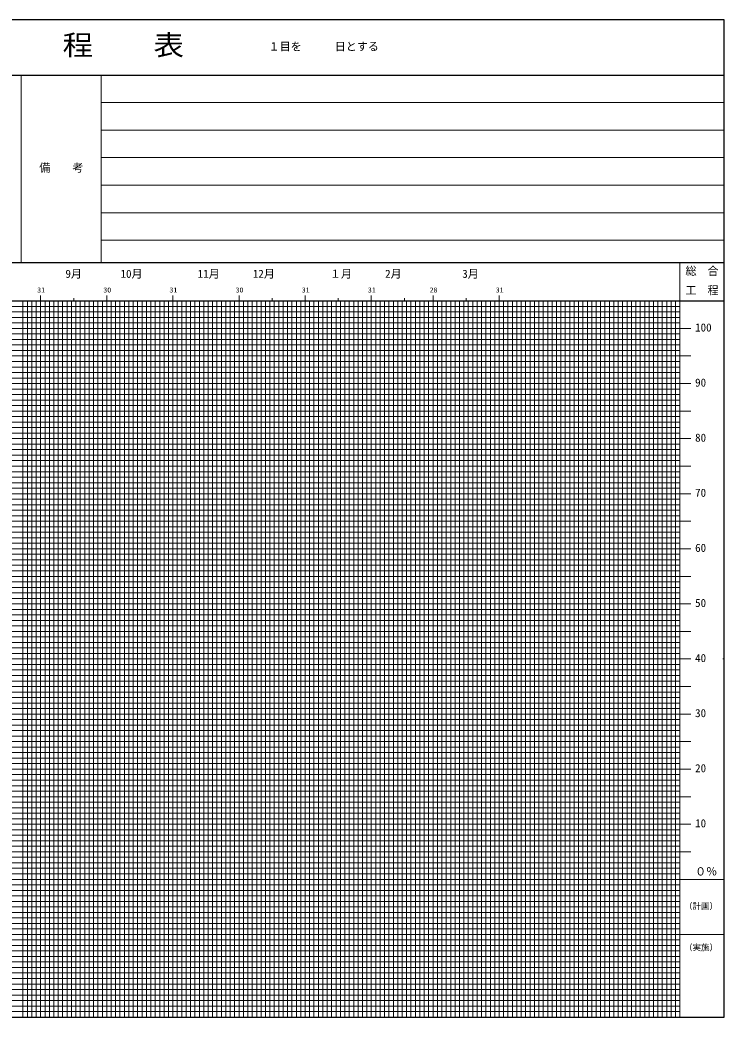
# Model space of a CAD drawing. Units: millimetres on the paper. Extents: x -193 to 343, y -246 to 116.
# Drawn here: x 87.7 to 343.2, y -246.4 to 115.6 of the extents above; entities that cross this region are included whole.
import ezdxf
from ezdxf.enums import TextEntityAlignment as Align

# ---------------------------------------------------------------- set-up
doc = ezdxf.new("R2010")
doc.units = ezdxf.units.MM
for name, color, linetype, lineweight in [('0-0_補助線', 1, 'Continuous', 20), ('0-1_表・罫線', 3, 'Continuous', 20), ('0-2_グラフ罫線', 2, 'Continuous', 9)]:
    doc.layers.add(name, color=color, linetype=linetype, lineweight=lineweight)
doc.layers.add('0-3_表文字', color=1, linetype='Continuous')
doc.layers.add('0-4_工程文字', color=1, linetype='Continuous')
doc.styles.add('ＭＳ ゴシック', font='')
doc.styles.get('ＭＳ ゴシック').set_extended_font_data('MS Gothic')

msp = doc.modelspace()

# ---------------------------------------------------------------- linework, layer by layer
at = {"layer": '0-0_補助線', "color": 6}
for p, q in [((249.633, 14.605), (249.633, 13.605)), ((261.633, 15.605), (261.633, 13.605))]:
    msp.add_line(p, q, dxfattribs=at)
at = {"layer": '0-1_表・罫線', "color": 4, "lineweight": 30}
for p, q in [((343.233, -246.395), (343.233, 115.605)), ((-192.767, 95.605), (343.233, 95.605)), ((-192.767, 27.605), (343.233, 27.605)), ((-192.767, 13.605), (343.233, 13.605)), ((-192.767, -246.395), (343.233, -246.395))]:
    msp.add_line(p, q, dxfattribs=at)
at = {"layer": '0-1_表・罫線'}
for p, q in [((88.233, 95.605), (88.233, 27.605)), ((117.233, 95.605), (117.233, 27.605)), ((117.233, 85.605), (343.233, 85.605)), ((117.233, 75.605), (343.233, 75.605)), ((117.233, 65.605), (343.233, 65.605)), ((117.233, 55.605), (343.233, 55.605)), ((117.233, 45.605), (343.233, 45.605)), ((117.233, 35.605), (343.233, 35.605)), ((327.233, 27.605), (327.233, -246.395))]:
    msp.add_line(p, q, dxfattribs=at)
at = {"layer": '0-1_表・罫線', "color": 6}
for p, q in [((-192.767, 3.605), (331.233, 3.605)), ((331.233, -6.395), (-192.767, -6.395)), ((331.233, -16.395), (-192.767, -16.395)), ((331.233, -26.395), (-192.767, -26.395)), ((331.233, -36.395), (-192.767, -36.395)), ((331.233, -46.395), (-192.767, -46.395)), ((331.233, -56.395), (-192.767, -56.395)), ((331.233, -66.395), (-192.767, -66.395)), ((331.233, -76.395), (-192.767, -76.395)), ((331.233, -86.395), (-192.767, -86.395)), ((331.233, -96.395), (-192.767, -96.395)), ((331.233, -106.395), (-192.767, -106.395)), ((331.233, -116.395), (-192.767, -116.395)), ((343.233, -116.395), (342.755, -116.395)), ((331.233, -126.395), (-192.767, -126.395)), ((331.233, -136.395), (-192.767, -136.395)), ((331.233, -146.395), (-192.767, -146.395)), ((331.233, -156.395), (-192.767, -156.395)), ((331.233, -166.395), (-192.767, -166.395)), ((331.233, -176.395), (-192.767, -176.395)), ((331.233, -186.395), (-192.767, -186.395)), ((331.233, -196.395), (-192.767, -196.395)), ((327.233, -206.395), (-192.767, -206.395)), ((331.233, -216.395), (-192.767, -216.395)), ((331.233, -216.395), (343.233, -216.395)), ((327.233, -226.395), (-192.767, -226.395)), ((327.233, -236.395), (-162.767, -236.395))]:
    msp.add_line(p, q, dxfattribs=at)
at = {"layer": '0-1_表・罫線', "color": 4, "lineweight": 30}
msp.add_lwpolyline([(343.233, 115.605), (-192.767, 115.605), (-192.767, -246.395)], dxfattribs=at)
at = {"layer": '0-2_グラフ罫線', "color": 6, "lineweight": 20}
for p, q in [((95.233, 13.605), (95.233, 15.605)), ((107.233, 14.605), (107.233, 13.605)), ((119.233, 13.605), (119.233, 15.605)), ((143.233, 13.605), (143.233, 15.605)), ((167.233, 13.605), (167.233, 15.605)), ((179.233, 14.605), (179.233, 13.605)), ((191.233, 13.605), (191.233, 15.605)), ((203.233, 14.605), (203.233, 13.605)), ((215.233, 13.605), (215.233, 15.605)), ((227.233, 14.605), (227.233, 13.605)), ((237.633, 13.605), (237.633, 15.605)), ((331.233, -196.395), (343.233, -196.395))]:
    msp.add_line(p, q, dxfattribs=at)
at = {"layer": '0-2_グラフ罫線'}
for p, q in [((-152.767, 11.605), (327.233, 11.605)), ((88.833, 13.605), (88.833, -246.395)), ((90.433, 13.605), (90.433, -246.395)), ((92.033, 13.605), (92.033, -246.395)), ((93.633, 13.605), (93.633, -246.395)), ((95.233, 13.605), (95.233, -246.395)), ((96.833, 13.605), (96.833, -246.395)), ((98.433, 13.605), (98.433, -246.395)), ((100.033, 13.605), (100.033, -246.395)), ((101.633, 13.605), (101.633, -246.395)), ((103.233, 13.605), (103.233, -246.395)), ((104.833, 13.605), (104.833, -246.395)), ((106.433, 13.605), (106.433, -246.395)), ((108.033, 13.605), (108.033, -246.395)), ((109.633, 13.605), (109.633, -246.395)), ((111.233, 13.605), (111.233, -246.395)), ((112.833, 13.605), (112.833, -246.395)), ((114.433, 13.605), (114.433, -246.395)), ((116.033, 13.605), (116.033, -246.395)), ((117.633, 13.605), (117.633, -246.395)), ((119.233, 13.605), (119.233, -246.395)), ((120.833, 13.605), (120.833, -246.395)), ((122.433, 13.605), (122.433, -246.395)), ((124.033, 13.605), (124.033, -246.395)), ((125.633, 13.605), (125.633, -246.395)), ((127.233, 13.605), (127.233, -246.395)), ((128.833, 13.605), (128.833, -246.395)), ((130.433, 13.605), (130.433, -246.395)), ((132.033, 13.605), (132.033, -246.395)), ((133.633, 13.605), (133.633, -246.395)), ((135.233, 13.605), (135.233, -246.395)), ((136.833, 13.605), (136.833, -246.395)), ((138.433, 13.605), (138.433, -246.395)), ((140.033, 13.605), (140.033, -246.395)), ((141.633, 13.605), (141.633, -246.395)), ((143.233, 13.605), (143.233, -246.395)), ((144.833, 13.605), (144.833, -246.395)), ((146.433, 13.605), (146.433, -246.395)), ((148.033, 13.605), (148.033, -246.395)), ((149.633, 13.605), (149.633, -246.395)), ((151.233, 13.605), (151.233, -246.395)), ((152.833, 13.605), (152.833, -246.395)), ((154.433, 13.605), (154.433, -246.395)), ((156.033, 13.605), (156.033, -246.395)), ((157.633, 13.605), (157.633, -246.395)), ((159.233, 13.605), (159.233, -246.395)), ((160.833, 13.605), (160.833, -246.395)), ((162.433, 13.605), (162.433, -246.395)), ((164.033, 13.605), (164.033, -246.395)), ((165.633, 13.605), (165.633, -246.395)), ((167.233, 13.605), (167.233, -246.395)), ((168.833, 13.605), (168.833, -246.395)), ((170.433, 13.605), (170.433, -246.395)), ((172.033, 13.605), (172.033, -246.395)), ((173.633, 13.605), (173.633, -246.395)), ((175.233, 13.605), (175.233, -246.395)), ((176.833, 13.605), (176.833, -246.395)), ((178.433, 13.605), (178.433, -246.395)), ((180.033, 13.605), (180.033, -246.395)), ((181.633, 13.605), (181.633, -246.395)), ((183.233, 13.605), (183.233, -246.395)), ((184.833, 13.605), (184.833, -246.395)), ((186.433, 13.605), (186.433, -246.395)), ((188.033, 13.605), (188.033, -246.395)), ((189.633, 13.605), (189.633, -246.395)), ((191.233, 13.605), (191.233, -246.395)), ((192.833, 13.605), (192.833, -246.395)), ((194.433, 13.605), (194.433, -246.395)), ((196.033, 13.605), (196.033, -246.395)), ((197.633, 13.605), (197.633, -246.395)), ((199.233, 13.605), (199.233, -246.395)), ((200.833, 13.605), (200.833, -246.395)), ((202.433, 13.605), (202.433, -246.395)), ((204.033, 13.605), (204.033, -246.395)), ((205.633, 13.605), (205.633, -246.395)), ((207.233, 13.605), (207.233, -246.395)), ((208.833, 13.605), (208.833, -246.395)), ((210.433, 13.605), (210.433, -246.395)), ((212.033, 13.605), (212.033, -246.395)), ((213.633, 13.605), (213.633, -246.395)), ((215.233, 13.605), (215.233, -246.395)), ((216.833, 13.605), (216.833, -246.395)), ((218.433, 13.605), (218.433, -246.395)), ((220.033, 13.605), (220.033, -246.395)), ((221.633, 13.605), (221.633, -246.395)), ((223.233, 13.605), (223.233, -246.395)), ((224.833, 13.605), (224.833, -246.395)), ((226.433, 13.605), (226.433, -246.395)), ((228.033, 13.605), (228.033, -246.395)), ((229.633, 13.605), (229.633, -246.395)), ((231.233, 13.605), (231.233, -246.395)), ((232.833, 13.605), (232.833, -246.395)), ((234.433, 13.605), (234.433, -246.395)), ((236.033, 13.605), (236.033, -246.395)), ((237.633, 13.605), (237.633, -246.395)), ((239.233, 13.605), (239.233, -246.395)), ((240.833, 13.605), (240.833, -246.395)), ((242.433, 13.605), (242.433, -246.395)), ((244.033, 13.605), (244.033, -246.395)), ((245.633, 13.605), (245.633, -246.395)), ((247.233, 13.605), (247.233, -246.395)), ((248.833, 13.605), (248.833, -246.395)), ((250.433, 13.605), (250.433, -246.395)), ((252.033, 13.605), (252.033, -246.395)), ((253.633, 13.605), (253.633, -246.395)), ((255.233, 13.605), (255.233, -246.395)), ((256.833, 13.605), (256.833, -246.395)), ((258.433, 13.605), (258.433, -246.395)), ((260.033, 13.605), (260.033, -246.395)), ((261.633, 13.605), (261.633, -246.395)), ((263.233, 13.605), (263.233, -246.395)), ((264.833, 13.605), (264.833, -246.395)), ((266.433, 13.605), (266.433, -246.395)), ((268.033, 13.605), (268.033, -246.395)), ((269.633, 13.605), (269.633, -246.395)), ((271.233, 13.605), (271.233, -246.395)), ((272.833, 13.605), (272.833, -246.395)), ((274.433, 13.605), (274.433, -246.395)), ((276.033, 13.605), (276.033, -246.395)), ((277.633, 13.605), (277.633, -246.395)), ((279.233, 13.605), (279.233, -246.395)), ((280.833, 13.605), (280.833, -246.395)), ((282.433, 13.605), (282.433, -246.395)), ((284.033, 13.605), (284.033, -246.395)), ((285.633, 13.605), (285.633, -246.395)), ((287.233, 13.605), (287.233, -246.395)), ((288.833, 13.605), (288.833, -246.395)), ((290.433, 13.605), (290.433, -246.395)), ((292.033, 13.605), (292.033, -246.395)), ((293.633, 13.605), (293.633, -246.395)), ((295.233, 13.605), (295.233, -246.395)), ((296.833, 13.605), (296.833, -246.395)), ((298.433, 13.605), (298.433, -246.395)), ((300.033, 13.605), (300.033, -246.395)), ((301.633, 13.605), (301.633, -246.395)), ((303.233, 13.605), (303.233, -246.395)), ((304.833, 13.605), (304.833, -246.395)), ((306.433, 13.605), (306.433, -246.395)), ((308.033, 13.605), (308.033, -246.395)), ((309.633, 13.605), (309.633, -246.395)), ((311.233, 13.605), (311.233, -246.395)), ((312.833, 13.605), (312.833, -246.395)), ((314.433, 13.605), (314.433, -246.395)), ((316.033, 13.605), (316.033, -246.395)), ((317.633, 13.605), (317.633, -246.395)), ((319.233, 13.605), (319.233, -246.395)), ((320.833, 13.605), (320.833, -246.395)), ((322.433, 13.605), (322.433, -246.395)), ((324.033, 13.605), (324.033, -246.395)), ((325.633, 13.605), (325.633, -246.395)), ((-152.767, 9.605), (327.233, 9.605)), ((-152.767, 7.605), (327.233, 7.605)), ((-152.767, 5.605), (327.233, 5.605)), ((-152.767, 1.605), (327.233, 1.605)), ((-152.767, -0.395), (327.233, -0.395)), ((-152.767, -2.395), (327.233, -2.395)), ((-152.767, -4.395), (327.233, -4.395)), ((327.233, -8.395), (-152.767, -8.395)), ((327.233, -10.395), (-152.767, -10.395)), ((327.233, -12.395), (-152.767, -12.395)), ((327.233, -14.395), (-152.767, -14.395)), ((327.233, -18.395), (-152.767, -18.395)), ((327.233, -20.395), (-152.767, -20.395)), ((327.233, -22.395), (-152.767, -22.395)), ((327.233, -24.395), (-152.767, -24.395)), ((327.233, -28.395), (-152.767, -28.395)), ((327.233, -30.395), (-152.767, -30.395)), ((327.233, -32.395), (-152.767, -32.395)), ((327.233, -34.395), (-152.767, -34.395)), ((327.233, -38.395), (-152.767, -38.395)), ((327.233, -40.395), (-152.767, -40.395)), ((327.233, -42.395), (-152.767, -42.395)), ((327.233, -44.395), (-152.767, -44.395)), ((327.233, -48.395), (-152.767, -48.395)), ((327.233, -50.395), (-152.767, -50.395)), ((327.233, -52.395), (-152.767, -52.395)), ((327.233, -54.395), (-152.767, -54.395)), ((327.233, -58.395), (-152.767, -58.395)), ((327.233, -60.395), (-152.767, -60.395)), ((327.233, -62.395), (-152.767, -62.395)), ((327.233, -64.395), (-152.767, -64.395)), ((327.233, -68.395), (-152.767, -68.395)), ((327.233, -70.395), (-152.767, -70.395)), ((327.233, -72.395), (-152.767, -72.395)), ((327.233, -74.395), (-152.767, -74.395)), ((327.233, -78.395), (-152.767, -78.395)), ((327.233, -80.395), (-152.767, -80.395)), ((327.233, -82.395), (-152.767, -82.395)), ((327.233, -84.395), (-152.767, -84.395)), ((327.233, -88.395), (-152.767, -88.395)), ((327.233, -90.395), (-152.767, -90.395)), ((327.233, -92.395), (-152.767, -92.395)), ((327.233, -94.395), (-152.767, -94.395)), ((327.233, -98.395), (-152.767, -98.395)), ((327.233, -100.395), (-152.767, -100.395)), ((327.233, -102.395), (-152.767, -102.395)), ((327.233, -104.395), (-152.767, -104.395)), ((327.233, -108.395), (-152.767, -108.395)), ((327.233, -110.395), (-152.767, -110.395)), ((327.233, -112.395), (-152.767, -112.395)), ((327.233, -114.395), (-152.767, -114.395)), ((327.233, -118.395), (-152.767, -118.395)), ((327.233, -120.395), (-152.767, -120.395)), ((327.233, -122.395), (-152.767, -122.395)), ((327.233, -124.395), (-152.767, -124.395)), ((327.233, -128.395), (-152.767, -128.395)), ((327.233, -130.395), (-152.767, -130.395)), ((327.233, -132.395), (-152.767, -132.395)), ((327.233, -134.395), (-152.767, -134.395)), ((327.233, -138.395), (-152.767, -138.395)), ((327.233, -140.395), (-152.767, -140.395)), ((327.233, -142.395), (-152.767, -142.395)), ((327.233, -144.395), (-152.767, -144.395)), ((327.233, -148.395), (-152.767, -148.395)), ((327.233, -150.395), (-152.767, -150.395)), ((327.233, -152.395), (-152.767, -152.395)), ((327.233, -154.395), (-152.767, -154.395)), ((327.233, -158.395), (-152.767, -158.395)), ((327.233, -160.395), (-152.767, -160.395)), ((327.233, -162.395), (-152.767, -162.395)), ((327.233, -164.395), (-152.767, -164.395)), ((327.233, -168.395), (-152.767, -168.395)), ((327.233, -170.395), (-152.767, -170.395)), ((327.233, -172.395), (-152.767, -172.395)), ((327.233, -174.395), (-152.767, -174.395)), ((327.233, -178.395), (-152.767, -178.395)), ((327.233, -180.395), (-152.767, -180.395)), ((327.233, -182.395), (-152.767, -182.395)), ((327.233, -184.395), (-152.767, -184.395)), ((327.233, -188.395), (-152.767, -188.395)), ((327.233, -190.395), (-152.767, -190.395)), ((327.233, -192.395), (-152.767, -192.395)), ((327.233, -194.395), (-152.767, -194.395)), ((327.233, -198.395), (-152.767, -198.395)), ((327.233, -200.395), (-152.767, -200.395)), ((327.233, -202.395), (-152.767, -202.395)), ((327.233, -204.395), (-152.767, -204.395)), ((327.233, -208.395), (-152.767, -208.395)), ((327.233, -210.395), (-152.767, -210.395)), ((327.233, -212.395), (-152.767, -212.395)), ((327.233, -214.395), (-152.767, -214.395)), ((327.233, -218.395), (-152.767, -218.395)), ((327.233, -220.395), (-152.767, -220.395)), ((327.233, -222.395), (-152.767, -222.395)), ((327.233, -224.395), (-152.767, -224.395)), ((327.233, -228.395), (-152.767, -228.395)), ((327.233, -230.395), (-152.767, -230.395)), ((327.233, -232.395), (-152.767, -232.395)), ((327.233, -234.395), (-152.767, -234.395)), ((327.233, -238.395), (-152.767, -238.395)), ((327.233, -240.395), (-152.767, -240.395)), ((327.233, -242.395), (-152.767, -242.395)), ((327.233, -244.395), (-152.767, -244.395))]:
    msp.add_line(p, q, dxfattribs=at)

# ---------------------------------------------------------------- texts
at = {"layer": '0-2_グラフ罫線', "color": 4, "style": 'ＭＳ ゴシック'}
msp.add_text('28', height=1.833, dxfattribs=at).set_placement((236.383, 16.105), align=Align.BOTTOM_LEFT)
at = {"layer": '0-2_グラフ罫線', "color": 1, "style": 'ＭＳ ゴシック'}
msp.add_text('０％', height=2.933, dxfattribs=at).set_placement((332.733, -195.895), align=Align.BOTTOM_LEFT)
at = {"layer": '0-3_表文字', "color": 6, "style": 'ＭＳ ゴシック', "width": 1.1}
msp.add_text('工\u3000\u3000事\u3000\u3000工\u3000\u3000程\u3000\u3000表', height=7.331, dxfattribs=at).set_placement((4.233, 100.605), align=Align.BOTTOM_LEFT)
at = {"layer": '0-3_表文字', "style": 'ＭＳ ゴシック'}
for s, height, p in [('１目を\u3000\u3000\u3000日とする', 2.933, (177.97, 103.605)), ('備\u3000\u3000考', 2.933, (94.733, 59.605)), ('総\u3000合', 2.933, (329.233, 22.105)), ('工\u3000程', 2.933, (329.233, 15.105)), ('100', 2.933, (332.733, 1.605)), ('90', 2.933, (332.733, -18.395)), ('80', 2.933, (332.733, -38.395)), ('70', 2.933, (332.733, -58.395)), ('60', 2.933, (332.733, -78.395)), ('50', 2.933, (332.733, -98.395)), ('40', 2.933, (332.733, -118.395)), ('30', 2.933, (332.733, -138.395)), ('20', 2.933, (332.733, -158.395)), ('10', 2.933, (332.733, -178.395)), ('（計画）', 2.199, (328.733, -207.895)), ('（実施）', 2.199, (328.733, -222.895))]:
    msp.add_text(s, height=height, dxfattribs=at).set_placement(p, align=Align.BOTTOM_LEFT)
at = {"layer": '0-3_表文字', "color": 4, "style": 'ＭＳ ゴシック'}
for s, p in [('31', (93.983, 16.105)), ('30', (117.983, 16.105)), ('31', (141.983, 16.105)), ('30', (165.983, 16.105)), ('31', (189.983, 16.105)), ('31', (213.983, 16.105))]:
    msp.add_text(s, height=1.833, dxfattribs=at).set_placement(p, align=Align.BOTTOM_LEFT)
at = {"layer": '0-4_工程文字', "style": 'ＭＳ ゴシック'}
for s, p in [('9月', (104.233, 21.105)), ('\u300010月', (120.233, 21.105)), ('11月', (152.233, 21.105)), ('\u300012月', (168.233, 21.105)), ('１月', (200.233, 21.105)), ('\u30002月', (216.233, 21.105)), ('3月', (248.233, 21.105))]:
    msp.add_text(s, height=2.933, dxfattribs=at).set_placement(p, align=Align.BOTTOM_LEFT)
at = {"layer": '0-4_工程文字', "color": 4, "style": 'ＭＳ ゴシック'}
msp.add_text('31', height=1.833, dxfattribs=at).set_placement((260.371, 16.109), align=Align.BOTTOM_LEFT)

doc.saveas('drawing.dxf')
